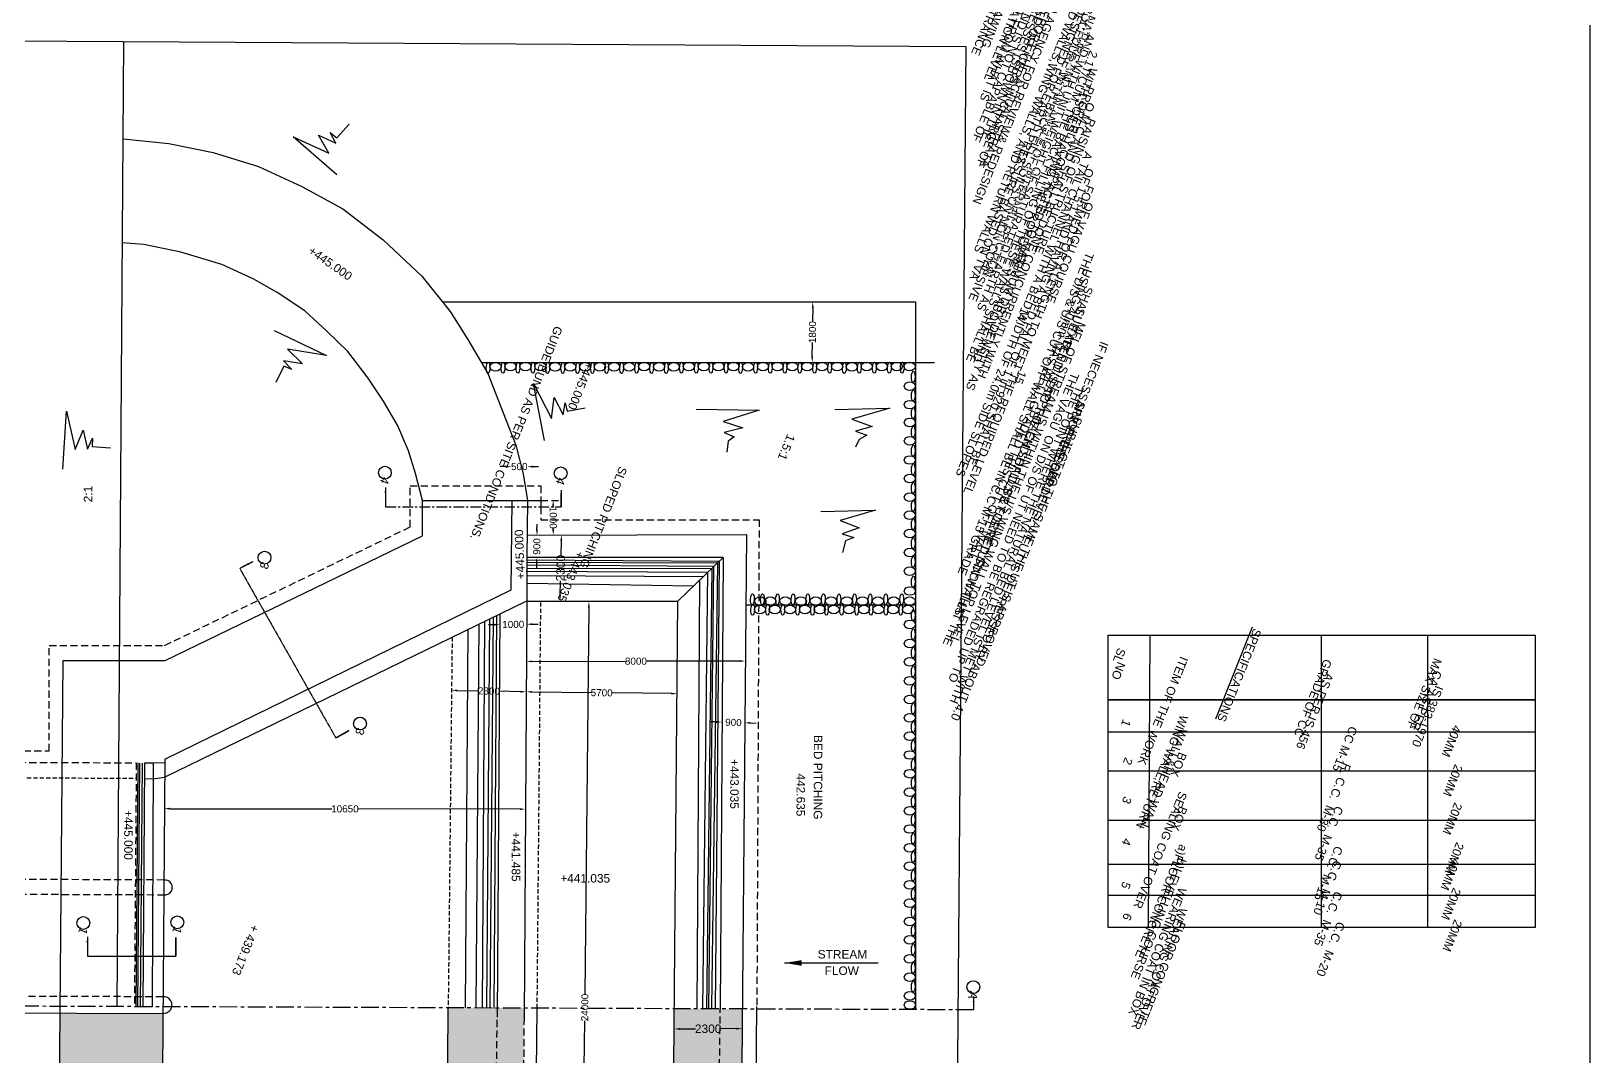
# Model space of a CAD drawing. Header units: millimetres. Extents: x 15244 to 169968, y -7455 to 126698.
# Drawn here: x 114938 to 169968, y 31299 to 67498 of the extents above; entities that cross this region are included whole.
import ezdxf

# ---------------------------------------------------------------- set-up
doc = ezdxf.new("R2010")
doc.units = ezdxf.units.MM
doc.header["$MEASUREMENT"] = 0
doc.linetypes.add('CENTER', pattern=[2, 1.25, -0.25, 0.25, -0.25])
doc.linetypes.add('DASHED', pattern=[0.75, 0.5, -0.25])
for name, color, linetype in [('DIM', 7, 'Continuous'), ('DWG', 7, 'Continuous'), ('TXT', 7, 'Continuous'), ('TXT @ 1', 7, 'Continuous')]:
    doc.layers.add(name, color=color, linetype=linetype)
doc.styles.add('Notes', font='arial.ttf', dxfattribs={"height": 0.1})
doc.styles.get("Standard").update_dxf_attribs({"font": 'arial.ttf'})
doc.dimstyles.new('Civil', dxfattribs={"dimtxt": 250, "dimasz": 200, "dimexe": 0.1, "dimexo": 0.0625, "dimgap": 0.09, "dimtad": 0, "dimdec": 0, "dimzin": 12, "dimdsep": 46, "dimtxsty": 'Standard', "dimcen": 0.1, "dimse1": 1, "dimse2": 1, "dimadec": 0, "dimazin": 2, "dimtfac": 1, "dimtdec": 0, "dimtofl": 0, "dimtmove": 0, "dimatfit": 3, "dimfxl": 1, "dimfrac": 1, "dimtolj": 1, "dimtzin": 0, "dimarcsym": 0})
doc.dimstyles.get("Standard").update_dxf_attribs({"dimtxt": 300, "dimasz": 200, "dimexe": 0.18, "dimexo": 0.0625, "dimgap": 0.09, "dimtad": 0, "dimdec": 0, "dimzin": 0, "dimdsep": 46, "dimtxsty": 'Standard', "dimcen": 0.09, "dimse1": 1, "dimse2": 1, "dimadec": 0, "dimazin": 0, "dimtfac": 1, "dimtdec": 0, "dimtofl": 0, "dimtmove": 0, "dimatfit": 3, "dimfxl": 1, "dimtolj": 1, "dimtzin": 0, "dimarcsym": 0})

# ---------------------------------------------------------------- blocks, each defined once
blk = doc.blocks.new('*D53')
at = {"layer": 'Defpoints', "color": 0, "transparency": 16777216}
for p in [(119641, 40106), (132391, 40089), (132391, 40040)]:
    blk.add_point(p, dxfattribs=at)
at = {"layer": 'DIM', "color": 0, "lineweight": -2, "transparency": 16777216}
for p, q in [((119841, 40057), (125557, 40049)), ((132191, 40041), (126474, 40048))]:
    blk.add_line(p, q, dxfattribs=at)
at = {"layer": 'DIM', "color": 0, "transparency": 16777216}
for points in [[(119841, 40090), (119841, 40024), (119641, 40057)], [(132191, 40074), (132191, 40007), (132391, 40040)]]:
    blk.add_solid(points, dxfattribs=at)
at = {"layer": 'DIM', "color": 0, "transparency": 16777216, "insert": (126016, 40049), "char_height": 250, "attachment_point": 5, "rotation": 359.924}
blk.add_mtext('\\A1;10650', dxfattribs=at)
blk = doc.blocks.new('*D54')
at = {"layer": 'Defpoints', "color": 0, "transparency": 16777216}
for p in [(129780, 44169), (132418, 44116), (132420, 44181)]:
    blk.add_point(p, dxfattribs=at)
at = {"layer": 'DIM', "color": 0, "lineweight": -2, "transparency": 16777216}
for p, q in [((129981, 44230), (130725, 44215)), ((132220, 44185), (131475, 44200))]:
    blk.add_line(p, q, dxfattribs=at)
at = {"layer": 'DIM', "color": 0, "transparency": 16777216}
for points in [[(129982, 44263), (129980, 44197), (129781, 44234)], [(132220, 44218), (132219, 44152), (132420, 44181)]]:
    blk.add_solid(points, dxfattribs=at)
at = {"layer": 'DIM', "color": 0, "transparency": 16777216, "insert": (131100, 44208), "char_height": 250, "attachment_point": 5, "rotation": 358.8457}
blk.add_mtext('\\A1;2300', dxfattribs=at)
blk = doc.blocks.new('*D55')
at = {"layer": 'Defpoints', "color": 0, "transparency": 16777216}
for p in [(132420, 44181), (137743, 44116), (137743, 44116)]:
    blk.add_point(p, dxfattribs=at)
at = {"layer": 'DIM', "color": 0, "lineweight": -2, "transparency": 16777216}
for p, q in [((132620, 44179), (134708, 44153)), ((137543, 44118), (135454, 44144))]:
    blk.add_line(p, q, dxfattribs=at)
at = {"layer": 'DIM', "color": 0, "transparency": 16777216}
for points in [[(132620, 44212), (132619, 44145), (132420, 44181)], [(137543, 44152), (137542, 44085), (137743, 44116)]]:
    blk.add_solid(points, dxfattribs=at)
at = {"layer": 'DIM', "color": 0, "transparency": 16777216, "insert": (135081, 44148), "char_height": 250, "attachment_point": 5, "rotation": 359.2973}
blk.add_mtext('\\A1;5700', dxfattribs=at)
blk = doc.blocks.new('*D56')
at = {"layer": 'Defpoints', "color": 0, "transparency": 16777216}
for p in [(131481, 46527), (132435, 46566), (132435, 46539)]:
    blk.add_point(p, dxfattribs=at)
at = {"layer": 'DIM', "color": 0, "lineweight": -2, "transparency": 16777216}
for p, q in [((131280, 46550), (131080, 46548)), ((132635, 46568), (132835, 46571))]:
    blk.add_line(p, q, dxfattribs=at)
at = {"layer": 'DIM', "color": 0, "transparency": 16777216}
for points in [[(131280, 46584), (131281, 46517), (131480, 46553)], [(132634, 46602), (132635, 46535), (132435, 46566)]]:
    blk.add_solid(points, dxfattribs=at)
at = {"layer": 'DIM', "color": 0, "transparency": 16777216, "insert": (131958, 46559), "char_height": 250, "attachment_point": 5, "rotation": 0.7571}
blk.add_mtext('\\A1;1000', dxfattribs=at)
blk = doc.blocks.new('*D57')
at = {"layer": 'Defpoints', "color": 0, "transparency": 16777216}
for p in [(132426, 45249), (140152, 45267), (140152, 45262)]:
    blk.add_point(p, dxfattribs=at)
at = {"layer": 'DIM', "color": 0, "lineweight": -2, "transparency": 16777216}
for p, q in [((132626, 45255), (135916, 45260)), ((139952, 45267), (136662, 45262))]:
    blk.add_line(p, q, dxfattribs=at)
at = {"layer": 'DIM', "color": 0, "transparency": 16777216}
for points in [[(132626, 45288), (132626, 45222), (132426, 45255)], [(139952, 45300), (139952, 45234), (140152, 45267)]]:
    blk.add_solid(points, dxfattribs=at)
at = {"layer": 'DIM', "color": 0, "transparency": 16777216, "insert": (136289, 45261), "char_height": 250, "attachment_point": 5, "rotation": 0.0945}
blk.add_mtext('\\A1;8000', dxfattribs=at)
blk = doc.blocks.new('*D58')
at = {"layer": 'Defpoints', "color": 0, "transparency": 16777216}
for p in [(139330, 43042), (140133, 43018), (140135, 43088)]:
    blk.add_point(p, dxfattribs=at)
at = {"layer": 'DIM', "color": 0, "lineweight": -2, "transparency": 16777216}
for p, q in [((139132, 43117), (138932, 43123)), ((140334, 43083), (140534, 43077))]:
    blk.add_line(p, q, dxfattribs=at)
at = {"layer": 'DIM', "color": 0, "transparency": 16777216}
for points in [[(139133, 43151), (139131, 43084), (139332, 43112)], [(140335, 43116), (140334, 43049), (140135, 43088)]]:
    blk.add_solid(points, dxfattribs=at)
at = {"layer": 'DIM', "color": 0, "transparency": 16777216, "insert": (139733, 43100), "char_height": 250, "attachment_point": 5, "rotation": 358.3471}
blk.add_mtext('\\A1;900', dxfattribs=at)
blk = doc.blocks.new('*D59')
at = {"layer": 'Defpoints', "color": 0, "transparency": 16777216}
for p in [(142533, 57942), (142628, 57941), (142607, 55809)]:
    blk.add_point(p, dxfattribs=at)
at = {"layer": 'DIM', "color": 0, "lineweight": -2, "transparency": 16777216}
for p, q in [((142531, 57742), (142526, 57237)), ((142514, 56010), (142519, 56515))]:
    blk.add_line(p, q, dxfattribs=at)
at = {"layer": 'DIM', "color": 0, "transparency": 16777216}
for points in [[(142498, 57742), (142564, 57741), (142533, 57942)], [(142481, 56010), (142547, 56010), (142512, 55810)]]:
    blk.add_solid(points, dxfattribs=at)
at = {"layer": 'DIM', "color": 0, "transparency": 16777216, "insert": (142523, 56876), "char_height": 250, "attachment_point": 5, "rotation": 89.4356}
blk.add_mtext('\\A1;1800', dxfattribs=at)
blk = doc.blocks.new('*D60')
at = {"layer": 'Defpoints', "color": 0, "transparency": 16777216}
for p in [(133368, 50938), (133654, 50938), (133655, 49711)]:
    blk.add_point(p, dxfattribs=at)
at = {"layer": 'DIM', "color": 0, "lineweight": -2, "transparency": 16777216}
for p, q in [((133368, 50738), (133368, 50685)), ((133368, 49911), (133368, 49963))]:
    blk.add_line(p, q, dxfattribs=at)
at = {"layer": 'DIM', "color": 0, "transparency": 16777216}
for points in [[(133401, 50738), (133335, 50738), (133368, 50938)], [(133402, 49911), (133335, 49911), (133369, 49711)]]:
    blk.add_solid(points, dxfattribs=at)
at = {"layer": 'DIM', "color": 0, "transparency": 16777216, "insert": (133368, 50324), "char_height": 250, "attachment_point": 5, "rotation": 270.0274}
blk.add_mtext('\\A1;1000', dxfattribs=at)
blk = doc.blocks.new('*D61')
at = {"layer": 'Defpoints', "color": 0, "transparency": 16777216}
for p in [(132450, 49707), (132795, 49703), (132441, 48923)]:
    blk.add_point(p, dxfattribs=at)
at = {"layer": 'DIM', "color": 0, "lineweight": -2, "transparency": 16777216}
for p, q in [((132797, 49903), (132799, 50103)), ((132784, 48719), (132782, 48519))]:
    blk.add_line(p, q, dxfattribs=at)
at = {"layer": 'DIM', "color": 0, "transparency": 16777216}
for points in [[(132764, 49903), (132831, 49903), (132795, 49703)], [(132751, 48720), (132817, 48719), (132786, 48919)]]:
    blk.add_solid(points, dxfattribs=at)
at = {"layer": 'DIM', "color": 0, "transparency": 16777216, "insert": (132791, 49311), "char_height": 250, "attachment_point": 5, "rotation": 89.3602}
blk.add_mtext('\\A1;900', dxfattribs=at)
blk = doc.blocks.new('*D62')
at = {"layer": 'Defpoints', "color": 0, "transparency": 16777216}
for p in [(131892, 52186), (132451, 52186), (132451, 52129)]:
    blk.add_point(p, dxfattribs=at)
at = {"layer": 'DIM', "color": 0, "lineweight": -2, "transparency": 16777216}
for p, q in [((131692, 52129), (131492, 52129)), ((132651, 52129), (132851, 52129))]:
    blk.add_line(p, q, dxfattribs=at)
at = {"layer": 'DIM', "color": 0, "transparency": 16777216}
for points in [[(131692, 52162), (131692, 52096), (131892, 52129)], [(132651, 52162), (132651, 52096), (132451, 52129)]]:
    blk.add_solid(points, dxfattribs=at)
at = {"layer": 'DIM', "color": 0, "transparency": 16777216, "insert": (132172, 52129), "char_height": 250, "attachment_point": 5}
blk.add_mtext('\\A1;500', dxfattribs=at)
blk = doc.blocks.new('*D63')
at = {"layer": 'Defpoints', "color": 0, "transparency": 16777216}
for p in [(132932, 47382), (134630, 47365), (132644, 18730)]:
    blk.add_point(p, dxfattribs=at)
at = {"layer": 'DIM', "color": 0, "lineweight": -2, "transparency": 16777216}
for p, q in [((134628, 47165), (134491, 33511)), ((134344, 18913), (134481, 32567))]:
    blk.add_line(p, q, dxfattribs=at)
at = {"layer": 'DIM', "color": 0, "transparency": 16777216}
for points in [[(134595, 47166), (134661, 47165), (134630, 47365)], [(134311, 18913), (134377, 18913), (134342, 18713)]]:
    blk.add_solid(points, dxfattribs=at)
at = {"layer": 'DIM', "color": 0, "transparency": 16777216, "insert": (134486, 33039), "char_height": 250, "attachment_point": 5, "rotation": 89.4241}
blk.add_mtext('\\A1;24000', dxfattribs=at)
blk = doc.blocks.new('*D68')
at = {"layer": 'Defpoints', "color": 0, "ltscale": 300, "transparency": 16777216}
for p in [(137641, 32306), (140039, 32318), (140039, 32294)]:
    blk.add_point(p, dxfattribs=at)
at = {"layer": 'TXT', "color": 0, "lineweight": -2, "ltscale": 300, "transparency": 16777216}
for p, q in [((137841, 32283), (138390, 32286)), ((139839, 32293), (139290, 32290))]:
    blk.add_line(p, q, dxfattribs=at)
at = {"layer": 'TXT', "color": 0, "ltscale": 300, "transparency": 16777216}
for points in [[(137841, 32316), (137841, 32250), (137641, 32282)], [(139839, 32326), (139839, 32260), (140039, 32294)]]:
    blk.add_solid(points, dxfattribs=at)
at = {"layer": 'TXT', "color": 0, "ltscale": 300, "transparency": 16777216, "insert": (138840, 32288), "char_height": 300, "attachment_point": 5, "rotation": 0.2886}
blk.add_mtext('\\A1;2300', dxfattribs=at)
blk = doc.blocks.new('*D69')
at = {"layer": 'Defpoints', "color": 0, "ltscale": 300, "transparency": 16777216}
for p in [(133657, 49711), (133665, 49711), (133615, 47382)]:
    blk.add_point(p, dxfattribs=at)
at = {"layer": 'TXT', "color": 0, "lineweight": -2, "ltscale": 300, "transparency": 16777216}
for p, q in [((133652, 49511), (133641, 48997)), ((133611, 47583), (133622, 48097))]:
    blk.add_line(p, q, dxfattribs=at)
at = {"layer": 'TXT', "color": 0, "ltscale": 300, "transparency": 16777216}
for points in [[(133619, 49512), (133686, 49510), (133657, 49711)], [(133578, 47583), (133645, 47582), (133607, 47383)]]:
    blk.add_solid(points, dxfattribs=at)
at = {"layer": 'TXT', "color": 0, "ltscale": 300, "transparency": 16777216, "insert": (133632, 48547), "char_height": 300, "attachment_point": 5, "rotation": 88.7782}
blk.add_mtext('\\A1;2300', dxfattribs=at)

msp = doc.modelspace()

# ---------------------------------------------------------------- hatches: boundary and pattern name
at = {"layer": 'DWG'}
h = msp.add_hatch(dxfattribs=at)
h.set_pattern_fill('AR-CONC', color=256, scale=150)
h.set_pattern_definition([(50, (0, 0), (1075.8903, -94.128), [112.5, -1237.5]), (355, (0, 0), (-208.127, 1128.288), [90, -990]), (100.45144, (89.7, -7.8), (867.763, 1034.16), [95.61, -1051.713]), (46.1842, (0, 300), (1600.862, -248.279), [168.75, -1856.25]), (96.6356, (133.4, 279.3), (1401.993, 1461.178), [143.416, -1577.57]), (351.1842, (0, 300), (1401.993, 1461.178), [135, -1485]), (21, (150, 225), (895.3606, -603.9283), [112.5, -1237.5]), (326, (150, 225), (364.973, 1087.725), [90, -990]), (71.45144, (224.6, 174.7), (1260.3336, 483.797), [95.61, -1051.713]), (37.5, (0, 0), (18.2398, 499.3408), [0, -978, 0, -1005, 0, -993.75]), (7.5, (0, 0), (394.6043, 591.6176), [0, -573, 0, -955.5, 0, -378.75]), (327.5, (-334.5, 0), (800.7337, -33.8323), [0, -375, 0, -1170, 0, -1552.5]), (317.5, (-484.5, 0), (874.7793, 150.1575), [0, -487.5, 0, -777, 0, -1102.5])])
h.paths.add_polyline_path([(139269, 32990.3), (137647, 32996.5), (137524, 18730), (139063.5, 17097.5)])
h.paths.add_polyline_path([(140044.4, 32987.4), (139269, 32990.3), (139063.5, 17097.5), (132216, 17181.5), (132216, 16293.5), (139897.5, 16259)])
h.paths.add_polyline_path([(137524, 18730), (132216, 18730), (132216, 17181.5), (139063.5, 17097.5)], flags=17)
h.paths.add_polyline_path([(132339.5, 32677), (132341.8, 33016.5), (131394, 33020.1), (131392, 32702), (131231.1, 19225.9), (132216, 18730)])
h.paths.add_polyline_path([(131392, 32702), (131394, 33020.1), (129661.3, 33026.6), (129580.2, 20057.1), (131231.1, 19225.9)])
h.paths.add_polyline_path([(119527.8, 25118.3), (119523.7, 24566), (115897, 24580.7), (115897, 21042.5), (119466.5, 21042.5), (128465, 16432), (128465, 15083), (132216, 15083), (132216, 18730)])
h.paths.add_polyline_path([(119554.9, 28710), (115931.9, 28723.5), (115901.5, 25138.1), (119527.9, 25125.5)])
h.paths.add_polyline_path([(119585.9, 32831.1), (115966.9, 32844.9), (115936.6, 29274.7), (119559, 29263.1)])

# ---------------------------------------------------------------- linework, layer by layer
at = {"ltscale": 300}
msp.add_lwpolyline([(169968.5, 1886.5), (15244, 1886.5), (15244, 104680.3), (169968.5, 104680.3)], close=True, dxfattribs=at)
at = {"layer": 'DWG'}
for points in [[(20002.5, 48026.5), (20196.5, 67727), (78330.5, 67391), (78330.5, 67886.5), (79337.5, 66824), (79337.5, 67348.5), (89649.5, 67348.5), (89649.5, 67773.5), (90699, 66781.5), (90699, 67277.5), (109135, 67277.5), (109135, 67700.5), (110227, 66708.5), (110227, 67176), (147934, 66963), (147480, 11174.5)], [(117975.4, 33070.8), (118204.5, 67130.9)], [(125733.2, 62425.7), (124188.4, 63773), (125448.5, 63187.9), (125076.9, 63828.3), (125698, 63546.9), (125498.2, 63919.9), (125731.8, 63737.6), (126160.5, 64218)], [(118181.4, 63693.7), (119799, 63537.5), (121361, 63213), (122959.5, 62721), (124497.5, 62013), (125940, 61232.5), (127370, 60128.5), (128735, 58848), (129732.5, 57600), (130357.5, 56615.5), (131064.3, 55419), (131706, 53761), (132054.5, 52885), (132307, 51876.5), (132463.5, 50938), (132441, 48923)], [(128757, 50938), (128506, 51888), (128265.5, 52692), (127881, 53568.5), (127376.5, 54444.5), (126835.5, 55249), (126112.5, 56194.5), (125379.5, 56914.5), (124598.5, 57622.5), (123625, 58271), (122771.5, 58763), (121666, 59267), (120218, 59704), (118920, 59968), (118156.7, 60028.2)], [(129460.3, 57940.6), (146160.5, 57940.6), (146160.5, 32964.3)], [(123511.7, 56935.7), (125360.2, 56050.1), (123989.5, 56277.3), (124518.7, 55759.4), (123845, 55864.7), (124137.2, 55558.6), (123863.3, 55671.9), (123578.5, 55094.5)], [(130853.7, 55808.9), (146827.5, 55808.9)], [(133060, 53056), (132671, 55068.5), (133304.5, 53832), (133405.5, 54565.5), (133722, 53961.5), (133794, 54378.5), (133866, 54091), (134499.5, 54206)], [(116060.6, 52037.7), (116181.2, 54083.9), (116489.4, 52729.2), (116768.5, 53415), (116925.9, 52751.5), (117098.8, 53137.7), (117097.5, 52841.4), (117739.7, 52796.2)], [(138414.5, 54163), (140646, 54119.5), (139364.5, 53717), (140070, 53501.5), (139408, 53329), (139753.5, 53185), (139552, 53027), (139494.5, 52639)], [(143309, 54148.5), (145252, 54191.5), (143913.5, 53803.5), (144633, 53544.5), (144043, 53386.5), (144446, 53242.5), (144172.5, 53084.5), (144043, 52811.5)], [(116522.5, 45286), (119666, 45286), (128757, 49688.5), (128757, 50938), (132929.1, 50938), (132929.1, 50704)], [(119653.5, 41807.5), (131884.5, 47781), (131917, 50938)], [(142821.5, 50545.5), (144750.5, 50588.5), (143498, 50229), (144174.5, 49970.5), (143570, 49754.5), (143987.5, 49625), (143685.5, 49510), (143584.5, 49093)], [(132449.8, 49707), (140191.5, 49731.5), (139897.5, 16259), (132216, 16293.5)], [(118950.3, 41125.9), (119247.7, 41112.5), (119648.7, 41166.5), (132412.1, 47382.5), (137771, 47382.5), (139365, 48923), (132441, 48923), (132441, 47382.5), (132339.5, 32677)], [(132441, 48837), (139235, 48797.4)], [(132441, 48757), (139167.8, 48732.4)], [(132441, 48657.5), (139042.6, 48611.4)], [(132441, 48550.5), (138964.2, 48535.7)], [(132441, 48437.5), (138825.2, 48401.3)], [(138964.2, 48535.7), (138781, 32992.2)], [(138868.9, 32991.8), (139042.6, 48611.4)], [(139167.8, 48732.4), (138960.5, 33040), (138960.5, 32991.5)], [(139097.9, 32991), (139235, 48797.4)], [(139365, 48923), (139269, 32990.3)], [(132441, 48290.5), (138669.4, 48250.8)], [(132441, 48012.5), (138327.2, 47920)], [(138446.5, 32993.4), (138546, 48131.5)], [(138652.6, 32992.6), (138825.2, 48401.3)], [(132216, 18730), (137524, 18730), (137771, 47382.5)], [(131148.5, 33021), (131261.8, 46822.3)], [(131283.4, 33020.5), (131380, 46879.8)], [(131483.1, 46930), (131392, 32702)], [(140169.7, 47245.7), (146160.5, 47245.7)], [(130269.4, 33024.3), (130362.5, 46384.3)], [(130652.4, 33022.9), (130749.7, 46572.9)], [(130869, 33022.1), (130957.3, 46674)], [(131022.9, 33021.5), (131126.3, 46756.3)], [(41948.5, 6414.5), (42073, 19082), (42535.5, 19082), (61519.5, 25327), (119513.5, 25125.5), (132216, 18730), (132216, 15083), (128465, 15083), (128465, 16432), (119466.5, 21042.5), (115897, 21042.5), (115897, 24612), (116072.5, 45286), (116522.5, 45286)], [(118706.4, 41669.1), (118636.9, 33068.3)], [(118763.5, 41668.8), (118693.9, 33068.1)], [(118855.5, 41668.5), (118786, 33067.8)], [(118896.8, 33067.4), (118954, 41677), (119250.5, 41677), (119208.4, 33066.2)], [(119250.5, 41677), (119652.6, 41690.7)], [(119653.5, 41807.5), (119523, 24476)], [(116923, 35529.5), (116923, 34848.5), (120047.5, 34848.5), (120047.5, 35506.5)], [(41948.5, 6414.5), (46464.5, 6414.5), (46464.5, 16019.5), (61599, 20960), (65688.5, 20960), (65688.5, 24425), (115439.5, 24282), (115439.5, 20523.5), (119487.5, 20523.5), (128006, 16099), (128006, 14633.5), (132667.5, 14633.5), (132667.5, 15807.5), (140406, 15807.5), (140558.5, 33071.5)], [(61607, 33052.7), (119585.9, 32831.1)], [(129580.2, 20057.1), (129661.3, 33026.6)], [(132644.5, 18730), (132804.5, 33014.8)]]:
    msp.add_lwpolyline(points, dxfattribs=at)
at = {"layer": 'DWG', "linetype": 'DASHED', "ltscale": 500}
for points in [[(42334, 47909.5), (42482.5, 60473.8), (46939.5, 60473.8), (46848.7, 50846), (61826.1, 45810.4), (65923.2, 45810.4), (65923.2, 42251), (115577.7, 42097.7), (115577.7, 45820.6), (119650.5, 45820.6), (128321, 50000.7), (128321, 51446.6), (132929.1, 51446.6), (132929.1, 50250.2), (140638.1, 50250.2), (140558.5, 33071.5)], [(133654.5, 50938), (133654.5, 51299)], [(132929.1, 50938), (133654.5, 50938)], [(61697, 41936.4), (62748, 41925.5), (118648.5, 41675), (118582.5, 33068.5)], [(119621.4, 37538.9), (61654.8, 37768.3)], [(61649.4, 37238.2), (119617.5, 37019.9)], [(119590.3, 33418), (61612.3, 33577.7)], [(131231.1, 19225.9), (131392, 32702)], [(132216, 17181.5), (139063.5, 17097.5), (139269, 32990.3)], [(132339.5, 32677), (132216, 18730)]]:
    msp.add_lwpolyline(points, dxfattribs=at)
at = {"layer": 'DWG', "linetype": 'CENTER', "ltscale": 300}
msp.add_lwpolyline([(127445, 51394.5), (127445, 50713.5), (133654.5, 50713.5), (133654.5, 50938)], dxfattribs=at)
at = {"layer": 'DWG', "linetype": 'CENTER'}
msp.add_lwpolyline([(122765.5, 48773.5), (122301.5, 48533.5), (125694.5, 42554.5), (126158.5, 42810.5)], dxfattribs=at)
at = {"layer": 'DWG', "linetype": 'DASHED', "ltscale": 300}
for points in [[(132804.5, 33014.8), (132932.5, 47382.5)], [(129800.4, 46110.5), (129661.3, 33026.6)], [(61691.4, 41387.5), (118644.3, 41130.4)]]:
    msp.add_lwpolyline(points, dxfattribs=at)
at = {"layer": 'DWG', "linetype": 'CENTER', "ltscale": 500}
msp.add_lwpolyline([(148212, 33433), (148212, 32956.5), (105371.5, 33118.5), (16934, 33555), (16934, 34126.5)], dxfattribs=at)
at = {"layer": 'DWG'}
for centre, radius, start, end in [((119658.9, 37279.1), 262.5, 260.91301, 98.22417), ((119614.4, 33124.3), 294.6, 264.45105, 94.68614)]:
    msp.add_arc(centre, radius, start, end, dxfattribs=at)
for centre, major_axis, ratio in [((131071.7, 55614), (-7.3, -195), 0.3308118), ((131333.1, 55654.9), (-196.9, 0), 0.7715357), ((131599.3, 55619.2), (-7.3, -195), 0.3308118), ((131860.7, 55660.2), (-196.9, 0), 0.7715357), ((132126.8, 55619.2), (-7.3, -195), 0.3308118), ((132388.2, 55660.2), (-196.9, 0), 0.7715357), ((132654.3, 55619.2), (-7.3, -195), 0.3308118), ((132915.7, 55660.2), (-196.9, 0), 0.7715357), ((133177.3, 55614), (-7.3, -195), 0.3308118), ((133438.7, 55654.9), (-196.9, 0), 0.7715357), ((133708.8, 55614), (-7.3, -195), 0.3308118), ((133970.2, 55654.9), (-196.9, 0), 0.7715357), ((134236.3, 55614), (-7.3, -195), 0.3308118), ((134497.7, 55654.9), (-196.9, 0), 0.7715357), ((134756.3, 55614), (-7.3, -195), 0.3308118), ((135017.7, 55654.9), (-196.9, 0), 0.7715357), ((135256.8, 55614), (-7.3, -195), 0.3308118), ((135518.2, 55654.9), (-196.9, 0), 0.7715357), ((135784.3, 55614), (-7.3, -195), 0.3308118), ((136045.7, 55654.9), (-196.9, 0), 0.7715357), ((136319.3, 55619.2), (-7.3, -195), 0.3308118), ((136580.7, 55660.2), (-196.9, 0), 0.7715357), ((136845.8, 55614), (-7.3, -195), 0.3308118), ((137107.2, 55654.9), (-196.9, 0), 0.7715357), ((137365.8, 55614), (-7.3, -195), 0.3308118), ((137627.2, 55654.9), (-196.9, 0), 0.7715357), ((137897.3, 55619.2), (-7.3, -195), 0.3308118), ((138158.7, 55660.2), (-196.9, 0), 0.7715357), ((138424.8, 55619.2), (-7.3, -195), 0.3308118), ((138686.2, 55660.2), (-196.9, 0), 0.7715357), ((138940.8, 55619.2), (-7.3, -195), 0.3308118), ((139202.2, 55660.2), (-196.9, 0), 0.7715357), ((139474.3, 55619.2), (-7.3, -195), 0.3308118), ((139735.7, 55660.2), (-196.9, 0), 0.7715357), ((139986.8, 55614), (-7.3, -195), 0.3308118), ((140248.2, 55654.9), (-196.9, 0), 0.7715357), ((140514.3, 55619.2), (-7.3, -195), 0.3308118), ((140775.7, 55660.2), (-196.9, 0), 0.7715357), ((141030.3, 55619.2), (-7.3, -195), 0.3308118), ((141291.7, 55660.2), (-196.9, 0), 0.7715357), ((141550.3, 55619.2), (-7.3, -195), 0.3308118), ((141811.7, 55660.2), (-196.9, 0), 0.7715357), ((142076.3, 55619.2), (-7.3, -195), 0.3308118), ((142337.7, 55660.2), (-196.9, 0), 0.7715357), ((142599.8, 55619.2), (-7.3, -195), 0.3308118), ((142861.2, 55660.2), (-196.9, 0), 0.7715357), ((143131.3, 55619.2), (-7.3, -195), 0.3308118), ((143392.7, 55660.2), (-196.9, 0), 0.7715357), ((143650.8, 55614), (-7.3, -195), 0.3308118), ((143912.2, 55654.9), (-196.9, 0), 0.7715357), ((144174.8, 55619.2), (-7.3, -195), 0.3308118), ((144436.2, 55660.2), (-196.9, 0), 0.7715357), ((144709.8, 55619.2), (-7.3, -195), 0.3308118), ((144971.2, 55660.2), (-196.9, 0), 0.7715357), ((145239.3, 55619.2), (-7.3, -195), 0.3308118), ((145500.7, 55660.2), (-196.9, 0), 0.7715357), ((145690.3, 55619.2), (-7.3, -195), 0.3308118), ((145951.7, 55660.2), (-196.9, 0), 0.7715357), ((145961.4, 54972.5), (-196.9, 0), 0.7715357), ((146080.3, 55300.8), (-7.3, -195), 0.3308118), ((146080.3, 54645.3), (-7.3, -195), 0.3308118), ((145961.4, 54317), (-196.9, 0), 0.7715357), ((146080.3, 54019.8), (-7.3, -195), 0.3308118), ((145961.4, 53691.5), (-196.9, 0), 0.7715357), ((146080.3, 53364.3), (-7.3, -195), 0.3308118), ((145961.4, 53036), (-196.9, 0), 0.7715357), ((146080.3, 52690.8), (-7.3, -195), 0.3308118), ((145961.4, 52362.5), (-196.9, 0), 0.7715357), ((145961.4, 51707), (-196.9, 0), 0.7715357), ((146080.3, 52035.3), (-7.3, -195), 0.3308118), ((145961.4, 51052), (-196.9, 0), 0.7715357), ((146080.3, 51380.3), (-7.3, -195), 0.3308118), ((146080.3, 50744.8), (-7.3, -195), 0.3308118), ((145961.4, 50416.5), (-196.9, 0), 0.7715357), ((146080.3, 50099.3), (-7.3, -195), 0.3308118), ((145961.4, 49771), (-196.9, 0), 0.7715357), ((146080.3, 49427.8), (-7.3, -195), 0.3308118), ((145961.4, 49099.5), (-196.9, 0), 0.7715357), ((145961.4, 48444), (-196.9, 0), 0.7715357), ((146080.3, 48772.3), (-7.3, -195), 0.3308118), ((145961.4, 47739), (-196.9, 0), 0.7715357), ((146080.3, 48067.3), (-7.3, -195), 0.3308118), ((140399.3, 47442.8), (-7.3, -195), 0.3308118), ((140677.4, 47383.5), (-196.9, 0), 0.7715357), ((140756.3, 47442.8), (-7.3, -195), 0.3308118), ((141034.4, 47383.5), (-196.9, 0), 0.7715357), ((141287.8, 47442.8), (-7.3, -195), 0.3308118), ((141565.9, 47383.5), (-196.9, 0), 0.7715357), ((141833.3, 47442.8), (-7.3, -195), 0.3308118), ((142111.4, 47383.5), (-196.9, 0), 0.7715357), ((142358.3, 47442.8), (-7.3, -195), 0.3308118), ((142636.4, 47383.5), (-196.9, 0), 0.7715357), ((142903.3, 47442.8), (-7.3, -195), 0.3308118), ((143181.4, 47383.5), (-196.9, 0), 0.7715357), ((143455.3, 47442.8), (-7.3, -195), 0.3308118), ((143733.4, 47383.5), (-196.9, 0), 0.7715357), ((144007.3, 47442.8), (-7.3, -195), 0.3308118), ((144285.4, 47383.5), (-196.9, 0), 0.7715357), ((144559.3, 47442.8), (-7.3, -195), 0.3308118), ((144837.4, 47383.5), (-196.9, 0), 0.7715357), ((145111.3, 47442.8), (-7.3, -195), 0.3308118), ((145389.4, 47383.5), (-196.9, 0), 0.7715357), ((145676.3, 47442.8), (-7.3, -195), 0.3308118), ((145954.4, 47383.5), (-196.9, 0), 0.7715357), ((140412.8, 47079.3), (-7.3, -195), 0.3308118), ((140667.5, 47086.7), (-196.9, 0), 0.7715357), ((140937.8, 47079.3), (-7.3, -195), 0.3308118), ((141192.5, 47086.7), (-196.9, 0), 0.7715357), ((141476.3, 47079.3), (-7.3, -195), 0.3308118), ((141731, 47086.7), (-196.9, 0), 0.7715357), ((142001.3, 47079.3), (-7.3, -195), 0.3308118), ((142256, 47086.7), (-196.9, 0), 0.7715357), ((142526.3, 47079.3), (-7.3, -195), 0.3308118), ((142781, 47086.7), (-196.9, 0), 0.7715357), ((143017.8, 47079.3), (-7.3, -195), 0.3308118), ((143272.5, 47086.7), (-196.9, 0), 0.7715357), ((143556.3, 47079.3), (-7.3, -195), 0.3308118), ((143811, 47086.7), (-196.9, 0), 0.7715357), ((144088.3, 47079.3), (-7.3, -195), 0.3308118), ((144343, 47086.7), (-196.9, 0), 0.7715357), ((144592.8, 47079.3), (-7.3, -195), 0.3308118), ((144847.5, 47086.7), (-196.9, 0), 0.7715357), ((145117.8, 47079.3), (-7.3, -195), 0.3308118), ((145372.5, 47086.7), (-196.9, 0), 0.7715357), ((145642.8, 47079.3), (-7.3, -195), 0.3308118), ((145897.5, 47086.7), (-196.9, 0), 0.7715357), ((146080.3, 46890.3), (-7.3, -195), 0.3308118), ((145961.4, 46562), (-196.9, 0), 0.7715357), ((146080.3, 46215.3), (-7.3, -195), 0.3308118), ((145961.4, 45887), (-196.9, 0), 0.7715357), ((146080.3, 45570.3), (-7.3, -195), 0.3308118), ((145961.4, 45238.5), (-196.9, 0), 0.7715357), ((145961.4, 44571.5), (-196.9, 0), 0.7715357), ((146080.3, 44903.3), (-7.3, -195), 0.3308118), ((145961.4, 43911), (-196.9, 0), 0.7715357), ((146080.3, 44242.8), (-7.3, -195), 0.3308118), ((146080.3, 43595.8), (-7.3, -195), 0.3308118), ((145961.4, 43264), (-196.9, 0), 0.7715357), ((146080.3, 42944.3), (-7.3, -195), 0.3308118), ((145961.4, 42612.5), (-196.9, 0), 0.7715357), ((146080.3, 42283.8), (-7.3, -195), 0.3308118), ((145961.4, 41952), (-196.9, 0), 0.7715357), ((145961.4, 41291.5), (-196.9, 0), 0.7715357), ((146080.3, 41623.3), (-7.3, -195), 0.3308118), ((145961.4, 40639.5), (-196.9, 0), 0.7715357), ((146080.3, 40971.3), (-7.3, -195), 0.3308118), ((146080.3, 40311.3), (-7.3, -195), 0.3308118), ((145961.4, 39979.5), (-196.9, 0), 0.7715357), ((146080.3, 39670.8), (-7.3, -195), 0.3308118), ((145961.4, 39339), (-196.9, 0), 0.7715357), ((146080.3, 39003.8), (-7.3, -195), 0.3308118), ((145961.4, 38672), (-196.9, 0), 0.7715357), ((146080.3, 38358.3), (-7.3, -195), 0.3308118), ((145961.4, 38026.5), (-196.9, 0), 0.7715357), ((145961.4, 37373), (-196.9, 0), 0.7715357), ((146080.3, 37704.8), (-7.3, -195), 0.3308118), ((145961.4, 36719), (-196.9, 0), 0.7715357), ((146080.3, 37050.8), (-7.3, -195), 0.3308118), ((146080.3, 36405.8), (-7.3, -195), 0.3308118), ((145961.4, 36074), (-196.9, 0), 0.7715357), ((146080.3, 35758.8), (-7.3, -195), 0.3308118), ((145961.4, 35427), (-196.9, 0), 0.7715357), ((146080.3, 35091.8), (-7.3, -195), 0.3308118), ((145961.4, 34760), (-196.9, 0), 0.7715357), ((145961.4, 34106.5), (-196.9, 0), 0.7715357), ((146080.3, 34438.3), (-7.3, -195), 0.3308118), ((145961.4, 33455), (-196.9, 0), 0.7715357), ((146080.3, 33786.8), (-7.3, -195), 0.3308118), ((145961.4, 33128), (-196.9, 0), 0.7715357)]:
    msp.add_ellipse(centre, major_axis=major_axis, ratio=ratio, dxfattribs=at)
msp.add_point((132441, 48424), dxfattribs=at)
at = {"layer": 'TXT'}
for p, q in [((160483, 46176), (160483, 35861.5)), ((164240.5, 46178), (164240.5, 35858.5)), ((152970, 42765.5), (168035.5, 42765.5)), ((152969, 41398), (168035.5, 41398)), ((152967, 39646), (168037.5, 39646)), ((152966, 38094), (168034.5, 38094)), ((152968, 37002), (168036.5, 37002))]:
    msp.add_line(p, q, dxfattribs=at)
for points in [[(152965, 46178), (168036.5, 46178), (168036.5, 35858.5), (152965, 35858.5)], [(152966.5, 43899), (168034, 43899), (168034, 43899), (152966.5, 43899)]]:
    msp.add_lwpolyline(points, close=True, dxfattribs=at)
at = {"layer": 'TXT', "ltscale": 300}
msp.add_lwpolyline([(154430.2, 46178), (154376.6, 35858.5)], dxfattribs=at)
at = {"layer": 'TXT'}
for centre in [(127427.5, 51916), (133635, 51893.5), (123178.7, 48918.2), (126548.3, 43061.2), (116778.3, 36022.2), (120097.4, 36045.7), (148204.9, 33759.5)]:
    msp.add_circle(centre, 226.5, dxfattribs=at)

# ---------------------------------------------------------------- texts
for s, rotation, p in [('+445.000', 325.29551, (124694.9, 59683.9)), ('2:1', 89.84277, (117094.6, 50870.1)), ('+445.000', 92.25938, (132372, 48157.2)), ('BED PITCHING', 269.84277, (142572.8, 42655.9)), ('+443.035', 269.84277, (139621.7, 41810.2)), ('442.635', 269.84277, (141962.7, 41300.3)), ('+445.000', 269.84277, (118225.3, 40009.5)), ('+441.485', 269.84277, (131909.1, 39242.4)), ('+441.035', 359.84277, (133618.9, 37451.7)), ('STREAM', 359.84277, (142707.1, 34769.5)), ('FLOW', 359.84277, (142952.7, 34189.9))]:
    msp.add_text(s, height=300, rotation=rotation, dxfattribs=at).set_placement(p)
at = {"layer": 'TXT @ 1', "style": 'Notes'}
for s, p in [('PROVIDED IN THE DRAIN AT THE EXIT AND ENTRANCE', (152273, 77093)), ('OF THE STRUCTURE AS SHOWN IN THE DRAWING.', (152286.5, 76506.5)), ('IF THE STRATA MET WITH AT FOUNDATION LEVEL', (152378.5, 75316.5)), ('DURING EXECUTION IS DIFFERENT FROM WHAT IS', (152289.5, 74755)), ('CONSIDERED IN THE DESIGN AND IS NOT CAPABLE OF', (152334, 74121)), ('TAKING THE DESIGNED STRESSES (SHOWN IN THE', (152378, 73486.5)), ('STRESS TABLE) THE FIELD OFFICERS IN CHARGE OF', (152334, 72881.5)), ('EXECUTION SHALL REPORT THE ACTUAL STRATA', (152230.5, 72276)), ('ENCOUNTEREDTO AGENCY FOR REVIEW& REDESIGN', (152280, 71732.5)), ('THE HEAD WALLS,WING WALLS, AND RETURN WALLS', (152291.5, 69923)), ('ARE DESIGNED FOR EARTH PRESSURE BASED ON TVA', (152279.5, 69316)), ('PROCEDURE WITH BACK FILL SOILS ON NON COHESIVE', (152298, 68712.5)), ('NATURE AND AN ANGLE OF INTERNAL FRICTION ', (152254.5, 68109.5)), ('AND WITH UNIT WEIGHT OF SATURATED EARTH AS', (152226, 67461.5)), ('2.1T/CUM. THE BACK FILLING OF THESE WALLS SHALL BE', (152327, 66843)), ('WITH SOILS HAVING THE PROPERTIES AS ABOVE AND', (152304.5, 66247.5)), ('PROPERLY COMPACTED TO MAXIMUM DRY DENSITY AS', (152210.5, 65597)), ('O.M.C AND SHALL BE DONE CONCURRENTLY WITH', (152224.5, 65024)), ('RAISING OF STRUCTURE.', (152255.5, 64467)), ('12.', (149887.5, 63352)), ('A TAIL CHANNEL WITH A BED WIDTH OF 24.0m SIDE SLOPES', (152147, 63280.5)), ('OF 1.5:1 AND HAVING A BED FALL OF 1 in 920 SHALL BE', (152194.5, 62698.5)), ('FORMED FOR A LENGTH TO MEET THE REQUIRED LEVEL', (152194, 62101)), ('OF VAGU COURSE', (152179, 61503.5)), ('THE D/S & U/S CUT OFF WALL SHALL BE IN C.C M-15 GRADE', (152189, 59721.5)), ('13.', (149858.5, 59786.5)), ('USING 40mm MAS WELL GRADED THIS CUT OFF WALL', (152127, 59153)), ('SHALL EXTEND UPTO THE END OF D/S & U/S RETURN WALLS.', (152164, 58535)), ('SUITABLE U/S APPROACH SHALL BE FORMED SUCH THAT THE', (151883.2, 57780.8)), ('MFL OF STREAM IS WITHIN THE U/S WING WALL TOP LEVEL', (151901.2, 57272.8)), ('14.', (149901.7, 57772.8)), ('GUIDE BUND AS PER SITE CONDTIONS.', (133430.5, 57119.5)), ('IF NECESSARY FREEBOARD.', (152706.2, 56576.3)), ('+445.000', (134528.9, 55843.5)), ('THE VAGU  ON D/S OF UT NEED TO BE REGRADED UP TO', (151666.7, 55477.5)), ('15.', (149809.7, 55547.5)), ('THE POINT WHERE THE NATURAL BED LEVEL IS MET WITH', (151834.7, 55009.5)), ('SINCE THE BED LEVEL AT UT IS DEPRESSED BY ABOUT 4.0', (151895.7, 54482.5)), ('SUBJECT TO THE SAME THE UT IS APPROVED.', (151785.2, 53928)), ('1.5:1', (141639, 53299.5)), ('4', (127327, 51798.5)), ('4', (133534.5, 51776)), ('SLOPED PITCHING', (135711, 52164.5)), ('+ 443.035', (134206, 49174)), ('3', (123078.2, 48800.7)), ('%%USPECIFICATIONS', (158101.1, 46442.1)), ('SL', (153314.5, 45757.5)), ('NO', (153302, 45266.5)), ('ITEM OF THE WORK', (155514.5, 45458.5)), ('GRADE OF CC', (160592, 45368)), ('MAX SIZE OF', (164474, 45398.5)), ('AS PER IS 456', (160652, 44889)), ('CA AS PER', (164476, 44969.5)), ('IS 383-1970', (164525.5, 44430.5)), ('1', (153496.5, 43242)), ('WING WALL,RETURN', (155518.5, 43394.5)), ('CC M-15', (161493, 42995.5)), ('40MM', (165159, 43036.5)), ('3', (126447.8, 42943.7)), ('WALL&HEAD WALL', (155489, 42920.5)), ('2', (153564, 41894)), ('BOX', (155469.5, 42079)), ('R. C.C.  M-30', (161267, 41702)), ('20MM', (165208.5, 41648)), ('3', (153525.5, 40517)), ('SEALING COAT OVER', (155482, 40690.5)), ('20MM', (165196.5, 40296.5)), ('BOX', (155488, 40173.5)), (' C.C.  M-35', (161037.5, 40286)), ('4', (153514.5, 39046)), ('a)FLOOR CONCRETE', (155493, 38825.5)), (' C.C.  M-15', (161022, 38875.5)), ('20MM', (165258.5, 38895.5)), ('b)LEVELLING COURSE', (155447.5, 38347.5)), (' C.C.  M-10', (160988, 38367.5)), ('40MM', (165122, 38337.5)), ('5', (153493.5, 37511.5)), ('WEARING COAT IN BOX', (155462, 37304.5)), (' C.C.  M-35', (161011, 37273.5)), ('20MM', (165148.5, 37289)), ('6', (153541, 36402.5)), ('WEARING COAT OVER', (155483.5, 36592.5)), ('1', (116677.8, 35904.7)), ('1', (119996.9, 35928.2)), ('+ 439.173', (122717.5, 35996)), ('FLOOR CONCRETE', (155431.5, 36123)), (' C.C.  M-20', (161100, 36201.5)), ('20MM', (165192.5, 36170)), ('A', (148104.4, 33642))]:
    msp.add_text(s, height=300, rotation=248.1854, dxfattribs=at).set_placement(p)

# ---------------------------------------------------------------- dimensions: what is measured, and where the dimension line sits
at = {"layer": 'DIM'}
for p1, p2, distance, text, picture, middle in [((142607, 55808.9), (142628, 57940.6), 95, '1800', '*D59', (142522.5, 56875.7)), ((131892, 52186.5), (132451, 52186.5), -57.5, '500', '*D62', (132171.5, 52129)), ((133655.1, 49710.8), (133654.5, 50938), 286.5, '1000', '*D60', (133368.3, 50324.3)), ((132441, 48923), (132449.8, 49707), -345.2, '900', '*D61', (132790.6, 49311.1)), ((132644.5, 18730), (132932.5, 47382.5), -1697.7, '24000', '*D63', (134486.1, 33039.2)), ((131480.5, 46526.7), (132435.2, 46539.3), 26.4, '1000', '*D56', (131957.5, 46559.4)), ((129779.7, 44168.9), (132418.5, 44115.8), 65.3, '2300', '*D54', (131100.4, 44207.6)), ((132419.8, 44181), (137742.8, 44115.7), 0, '5700', '*D55', (135081.3, 44148.4)), ((139329.6, 43041.5), (140132.5, 43018.4), 70, '900', '*D58', (139733.1, 43099.9)), ((119640.7, 40106.3), (132390.7, 40089.3), -49, '10650', '*D53', (126015.6, 40048.8))]:
    dim = msp.add_aligned_dim(p1=p1, p2=p2, distance=distance, text=text, dimstyle='Civil', dxfattribs=at)
    dim.commit()
    dim.dimension.update_dxf_attribs({"geometry": picture, "text_midpoint": middle})
dim = msp.add_linear_dim(base=(140152.2, 45267.3), p1=(132426.3, 45248.9), p2=(140152.2, 45261.6), angle=0.09452, text='8000', dimstyle='Civil', dxfattribs=at)
dim.commit()
dim.dimension.update_dxf_attribs({"geometry": '*D57', "text_midpoint": (136289.4, 45260.9), "dimtype": 161})
at = {"layer": 'TXT', "ltscale": 300}
for p1, p2, distance, picture, middle in [((133615.3, 47382.5), (133665, 49710.8), 8.4, '*D69', (133631.8, 48546.8)), ((137641, 32305.8), (140038.6, 32317.9), -23.8, '*D68', (138839.9, 32288))]:
    dim = msp.add_aligned_dim(p1=p1, p2=p2, distance=distance, text='2300', dimstyle='Standard', dxfattribs=at)
    dim.commit()
    dim.dimension.update_dxf_attribs({"geometry": picture, "text_midpoint": middle})

# ---------------------------------------------------------------- leaders
at = {"layer": 'TXT'}
for points in [[(127445, 51394.5), (127445, 50713.5)], [(133654.5, 51299), (133654.5, 50713.5)]]:
    msp.add_leader(points, dimstyle='Standard', override={"dimgap": 0.09, "dimtad": 0}, dxfattribs=at)
at = {"layer": 'TXT', "ltscale": 300}
for points, override in [([(122765.5, 48773.5), (122301.5, 48533.5)], {"dimgap": 0.09, "dimtad": 0}), ([(126158.5, 42810.5), (125694.5, 42554.5)], {"dimgap": 0.09, "dimtad": 0}), ([(116923, 35529.5), (116923, 34848.5)], {"dimgap": 0.09, "dimtad": 0}), ([(120047.5, 35506.5), (120047.5, 34848.5)], {"dimgap": 0.09, "dimtad": 0}), ([(141539.2, 34611.4), (144845.3, 34611.4)], {"dimasz": 600, "dimgap": 0.09, "dimtad": 0}), ([(148212, 33433), (148212, 32956.5)], {"dimgap": 0.09, "dimtad": 0})]:
    msp.add_leader(points, dimstyle='Standard', override=override, dxfattribs=at)

doc.saveas('drawing.dxf')
